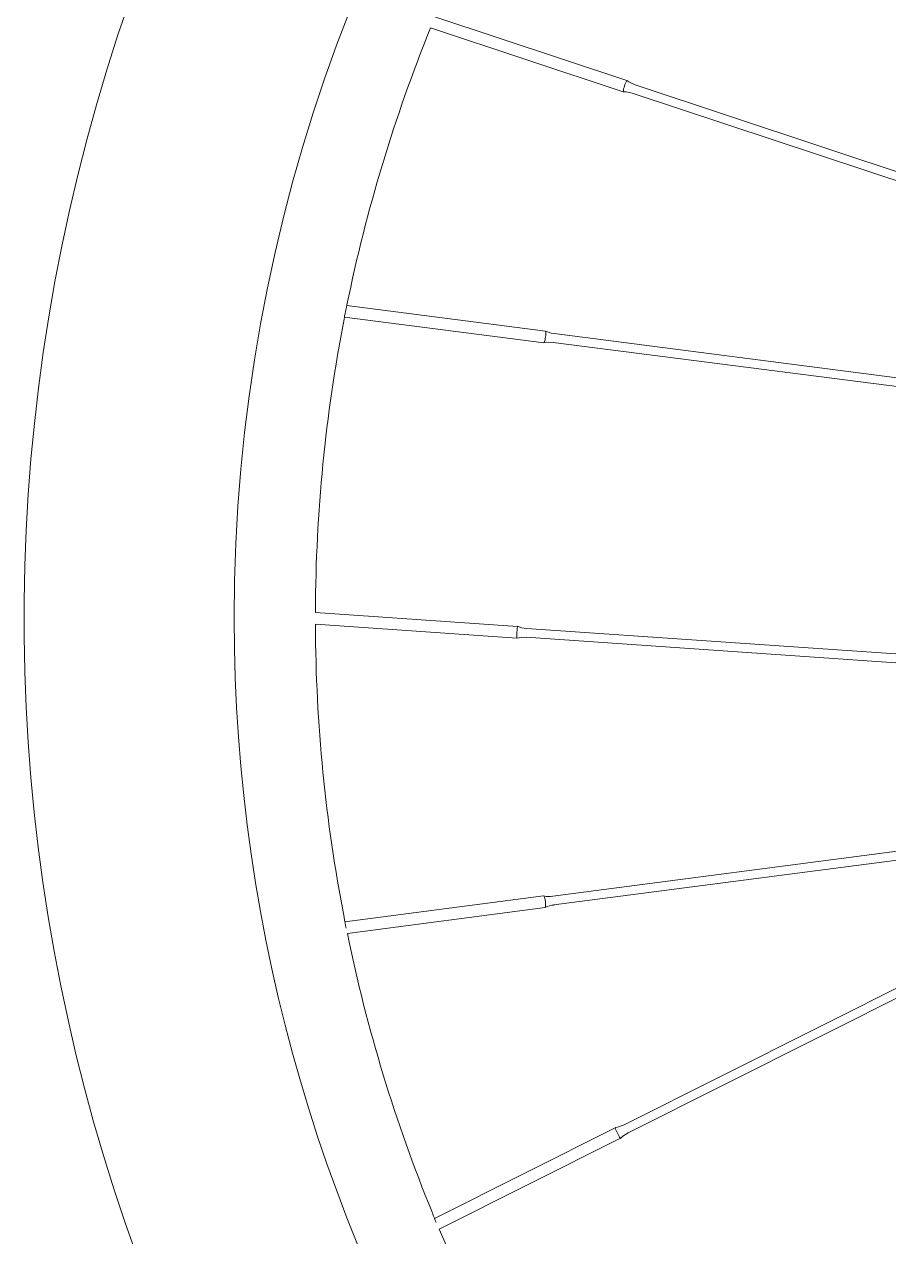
# Model space of a CAD drawing. Header units: millimetres. Extents: x -324 to 4346, y -242 to 3043.
# Drawn here: x -284.3 to -134.7, y 2218.7 to 2428.5 of the extents above; entities that cross this region are included whole.
import ezdxf

# ---------------------------------------------------------------- set-up
doc = ezdxf.new("R2010")
doc.units = ezdxf.units.MM
doc.layers.add('ZANO_R', color=7, linetype='Continuous', lineweight=0)

msp = doc.modelspace()

# ---------------------------------------------------------------- linework, layer by layer
at = {"layer": 'ZANO_R'}
for p, q in [((-180.02, 2418.78), (-213.24, 2429.8)), ((-213.98, 2427.9), (-180.65, 2416.85)), ((-10.59, 2362.3), (-178.59, 2418.04)), ((-179.07, 2416.59), (-11.07, 2360.86)), ((-228.88, 2377.85), (-194.38, 2373.41)), ((-194.12, 2375.42), (-228.48, 2379.85)), ((-16.19, 2352.26), (-192.59, 2374.97)), ((-192.79, 2373.46), (-16.39, 2350.75)), ((-198.92, 2324.29), (-233.93, 2326.69)), ((-233.93, 2324.66), (-199.06, 2322.26)), ((-31.92, 2312.56), (-197.36, 2323.93)), ((-197.47, 2322.41), (-34.6, 2311.22)), ((-22.29, 2317.39), (-180.5, 2238.01)), ((-179.81, 2236.64), (-21.6, 2316.03)), ((-69.52, 2293.7), (-192.83, 2277.61)), ((-192.63, 2276.09), (-73.66, 2291.62)), ((-194.42, 2277.65), (-228.83, 2273.16)), ((-228.39, 2271.17), (-194.15, 2275.64)), ((-182.03, 2237.52), (-213.31, 2221.82)), ((-212.49, 2219.96), (-181.11, 2235.71))]:
    msp.add_line(p, q, dxfattribs=at)
at = {"layer": 'ZANO_R', "flags": 128}
for points in [[(-178.59, 2418.04), (-179.69, 2418.55), (-180, 2418.8)], [(-180.65, 2416.81), (-180.14, 2416.82), (-179.07, 2416.58)], [(-228.95, 2377.49), (-228.94, 2377.54), (-228.91, 2377.74), (-228.87, 2378.05), (-228.8, 2378.43), (-228.72, 2378.85), (-228.63, 2379.25), (-228.55, 2379.59), (-228.49, 2379.84), (-228.46, 2379.96), (-228.46, 2379.96)], [(-192.59, 2375.01), (-193.1, 2375.06), (-194.1, 2375.43)], [(-194.37, 2373.38), (-193.51, 2373.5), (-192.79, 2373.42)], [(-233.94, 2326.69), (-233.94, 2326.71), (-233.93, 2326.92), (-233.92, 2326.99), (-233.92, 2326.99)], [(-233.92, 2324.47), (-233.92, 2324.46), (-233.93, 2324.57), (-233.93, 2324.66)], [(-199.06, 2322.26), (-199.08, 2322.34), (-199.08, 2322.56), (-199.07, 2322.89), (-199.05, 2323.28), (-199.02, 2323.67), (-198.98, 2323.99), (-198.95, 2324.21), (-198.92, 2324.29), (-198.92, 2324.29)], [(-197.36, 2323.96), (-198.25, 2324.07), (-198.91, 2324.32)], [(-199.06, 2322.26), (-197.9, 2322.42), (-197.47, 2322.37)], [(-180.5, 2238.01), (-181.63, 2237.6), (-182.03, 2237.55)], [(-181.09, 2235.69), (-180.73, 2236.05), (-179.81, 2236.63)], [(-213.02, 2221.13), (-213.17, 2221.47), (-213.33, 2221.86), (-213.48, 2222.24), (-213.6, 2222.57), (-213.68, 2222.8), (-213.72, 2222.92), (-213.72, 2222.91)]]:
    msp.add_lwpolyline(points, dxfattribs=at)
at = {"layer": 'ZANO_R'}
for centre, radius, start, end in [((37.77, 2325.72), 322.1, 94.0878, 13.6657), ((37.77, 2325.72), 285.75, 19.8219, 180), ((37.77, 2325.72), 271.7, 157.9088, 168.4856), ((-177.73, 2416.64), 2.93, 155.8699, 175.895), ((-178.16, 2417.45), 2.27, 144.4292, 170.3264), ((37.77, 2325.72), 285.75, 180, 13.5897), ((37.77, 2325.72), 271.7, 169.0168, 179.7323), ((-196.1, 2374.4), 1.99, 330.0268, 359.8503), ((-196.04, 2374.9), 1.99, 345.4655, 15.3206), ((37.77, 2325.72), 271.7, 180.2644, 190.984), ((-196.9, 2276.31), 2.83, 346.3871, 28.4779), ((-193.57, 2280.52), 2.98, 253.921, 284.3685), ((-192.63, 2273.17), 2.89, 89.8963, 121.3901), ((-210.64, 2276.32), 18.46, 187.3726, 193.2493), ((37.77, 2325.72), 271.7, 191.5823, 202.2356), ((-179.78, 2237.89), 2.27, 189.4195, 215.3342), ((-178.91, 2237.62), 2.92, 200.841, 220.918), ((37.77, 2325.72), 271.7, 202.9088, 213.4856)]:
    msp.add_arc(centre, radius, start, end, dxfattribs=at)

doc.saveas('drawing.dxf')
